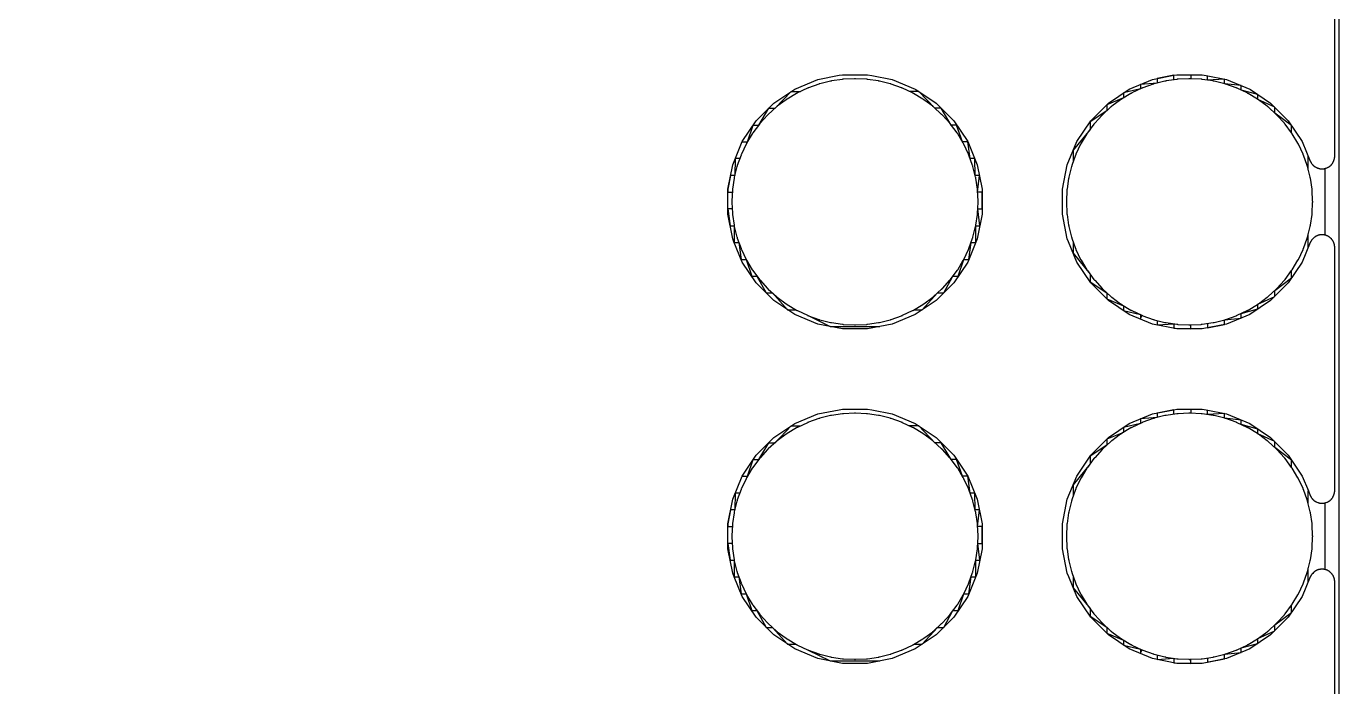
# Model space of a CAD drawing. Header units: metres. Extents: x 141.4 to 191.4, y -114.8 to -61.9.
# Drawn here: x 181.4 to 191.36, y -88.27 to -83.25 of the extents above; entities that cross this region are included whole.
import ezdxf

# ---------------------------------------------------------------- set-up
doc = ezdxf.new("R2010")
doc.units = ezdxf.units.M

msp = doc.modelspace()

# ---------------------------------------------------------------- linework, layer by layer
for points in [[(141.409, -61.907), (191.3649, -61.907), (191.3649, -114.8098)], [(191.3345, -89.3156), (191.3345, -87.4684), (191.3345, -87.4664), (191.3344, -87.4643), (191.3343, -87.4622), (191.3341, -87.4601), (191.3339, -87.458), (191.3336, -87.456), (191.3332, -87.4539), (191.3329, -87.4519), (191.332, -87.4475), (191.3316, -87.4454), (191.3311, -87.4434), (191.3305, -87.4414), (191.33, -87.4394), (191.3293, -87.4374), (191.3287, -87.4354), (191.3279, -87.4335), (191.3272, -87.4315), (191.3263, -87.4296), (191.3255, -87.4277), (191.3246, -87.4258), (191.3236, -87.424), (191.3226, -87.4221), (191.3215, -87.4203), (191.3204, -87.4186), (191.3193, -87.4168), (191.3181, -87.4151), (191.3169, -87.4134), (191.3156, -87.4117), (191.3143, -87.4101), (191.313, -87.4085), (191.3116, -87.407), (191.3102, -87.4054), (191.3087, -87.4039), (191.3025, -87.3977), (191.301, -87.3963), (191.2995, -87.3948), (191.2979, -87.3935), (191.2963, -87.3921), (191.2947, -87.3908), (191.293, -87.3895), (191.2913, -87.3883), (191.2896, -87.3871), (191.2879, -87.386), (191.2861, -87.3849), (191.2843, -87.3839), (191.2825, -87.3829), (191.2806, -87.3819), (191.2787, -87.381), (191.2768, -87.3801), (191.2749, -87.3793), (191.273, -87.3785), (191.271, -87.3778), (191.2691, -87.3771), (191.2671, -87.3765), (191.2651, -87.3759), (191.2631, -87.3754), (191.261, -87.3749), (191.259, -87.3744), (191.2569, -87.3741), (191.2549, -87.3737), (191.2528, -87.3735), (191.2507, -87.3732), (191.2487, -87.373), (191.2466, -87.3729), (191.2445, -87.3728), (191.2424, -87.3728), (191.2336, -87.3728), (191.2315, -87.3728), (191.2294, -87.3729), (191.2273, -87.373), (191.2253, -87.3732), (191.2232, -87.3735), (191.2211, -87.3737), (191.2191, -87.3741), (191.217, -87.3744), (191.215, -87.3749), (191.2129, -87.3754), (191.2109, -87.3759), (191.2089, -87.3765), (191.2069, -87.3771), (191.205, -87.3778), (191.203, -87.3785), (191.2011, -87.3793), (191.1992, -87.3801), (191.1973, -87.381), (191.1954, -87.3819), (191.1935, -87.3829), (191.1917, -87.3839), (191.1899, -87.3849), (191.1881, -87.386), (191.1864, -87.3871), (191.1847, -87.3883), (191.183, -87.3895), (191.1813, -87.3908), (191.1797, -87.3921), (191.1781, -87.3934), (191.1765, -87.3948), (191.175, -87.3963), (191.1735, -87.3977), (191.1673, -87.4039), (191.1658, -87.4054), (191.1644, -87.407), (191.163, -87.4085), (191.1617, -87.4101), (191.1604, -87.4117), (191.1591, -87.4134), (191.1579, -87.4151), (191.1567, -87.4168), (191.1556, -87.4186), (191.1545, -87.4203), (191.1534, -87.4221), (191.1524, -87.424), (191.1515, -87.4258), (191.1505, -87.4277), (191.1497, -87.4296), (191.1488, -87.4315), (191.0876, -87.5793), (190.982, -87.7375), (190.8475, -87.872), (190.6893, -87.9776), (190.5136, -88.0504), (190.3271, -88.0875), (190.1369, -88.0875), (189.9504, -88.0504), (189.7747, -87.9776), (189.6165, -87.872), (189.482, -87.7375), (189.3764, -87.5793), (189.3152, -87.4315), (189.3036, -87.4036), (189.2665, -87.2171), (189.2665, -87.0269), (189.3036, -86.8404), (189.3764, -86.6647), (189.482, -86.5065), (189.6165, -86.372), (189.7747, -86.2664), (189.9504, -86.1936), (190.1116, -86.1615), (190.1369, -86.1565), (190.3271, -86.1565), (190.359, -86.1629), (190.5136, -86.1936), (190.6893, -86.2664), (190.8475, -86.372), (190.982, -86.5065), (191.0876, -86.6647), (191.1344, -86.7776), (191.1488, -86.8125), (191.1497, -86.8144), (191.1505, -86.8163), (191.1515, -86.8182), (191.1524, -86.82), (191.1534, -86.8219), (191.1545, -86.8237), (191.1556, -86.8254), (191.1567, -86.8272), (191.1592, -86.8309), (191.1604, -86.8326), (191.1616, -86.8343), (191.1629, -86.836), (191.1642, -86.8376), (191.1655, -86.8392), (191.1669, -86.8408), (191.1683, -86.8423), (191.1698, -86.8438), (191.1713, -86.8453), (191.1728, -86.8467), (191.1743, -86.8481), (191.1759, -86.8494), (191.1776, -86.8507), (191.1792, -86.852), (191.1809, -86.8532), (191.1826, -86.8544), (191.1844, -86.8555), (191.1862, -86.8566), (191.188, -86.8576), (191.1898, -86.8587), (191.1917, -86.8596), (191.1935, -86.8605), (191.1954, -86.8614), (191.1973, -86.8622), (191.2055, -86.8656), (191.2074, -86.8664), (191.2094, -86.8671), (191.2113, -86.8678), (191.2133, -86.8684), (191.2153, -86.869), (191.2173, -86.8695), (191.2194, -86.87), (191.2214, -86.8704), (191.2235, -86.8708), (191.2255, -86.8711), (191.2276, -86.8714), (191.2297, -86.8716), (191.2317, -86.8718), (191.2338, -86.872), (191.2359, -86.872), (191.238, -86.8721), (191.2401, -86.872), (191.2422, -86.872), (191.2443, -86.8718), (191.2463, -86.8716), (191.2484, -86.8714), (191.2505, -86.8711), (191.2525, -86.8708), (191.2546, -86.8704), (191.2566, -86.87), (191.2587, -86.8695), (191.2607, -86.869), (191.2627, -86.8684), (191.2647, -86.8678), (191.2666, -86.8671), (191.2686, -86.8664), (191.2705, -86.8656), (191.2787, -86.8622), (191.2806, -86.8614), (191.2825, -86.8605), (191.2843, -86.8596), (191.2862, -86.8587), (191.288, -86.8576), (191.2898, -86.8566), (191.2916, -86.8555), (191.2934, -86.8544), (191.2951, -86.8532), (191.2968, -86.852), (191.2984, -86.8507), (191.3001, -86.8494), (191.3017, -86.8481), (191.3032, -86.8467), (191.3047, -86.8453), (191.3062, -86.8438), (191.3077, -86.8423), (191.3091, -86.8408), (191.3105, -86.8392), (191.3118, -86.8376), (191.3131, -86.836), (191.3144, -86.8343), (191.3156, -86.8326), (191.3168, -86.8309), (191.3179, -86.8292), (191.319, -86.8274), (191.3201, -86.8256), (191.3211, -86.8238), (191.3221, -86.8219), (191.323, -86.82), (191.3238, -86.8181), (191.3247, -86.8162), (191.328, -86.8081), (191.3288, -86.8061), (191.3295, -86.8042), (191.3302, -86.8022), (191.3308, -86.8002), (191.3314, -86.7982), (191.332, -86.7962), (191.3324, -86.7942), (191.3329, -86.7921), (191.3332, -86.7901), (191.3336, -86.788), (191.3339, -86.786), (191.3341, -86.7839), (191.3343, -86.7818), (191.3344, -86.7797), (191.3345, -86.7776), (191.3345, -86.7756), (191.3345, -84.9284), (191.3345, -84.9264), (191.3344, -84.9243), (191.3343, -84.9222), (191.3341, -84.9201), (191.3339, -84.918), (191.3336, -84.916), (191.3332, -84.9139), (191.3329, -84.9119), (191.332, -84.9075), (191.3316, -84.9054), (191.3311, -84.9034), (191.3305, -84.9014), (191.33, -84.8994), (191.3293, -84.8974), (191.3287, -84.8954), (191.3279, -84.8935), (191.3272, -84.8915), (191.3263, -84.8896), (191.3255, -84.8877), (191.3246, -84.8858), (191.3236, -84.884), (191.3226, -84.8821), (191.3215, -84.8803), (191.3204, -84.8786), (191.3193, -84.8768), (191.3181, -84.8751), (191.3169, -84.8734), (191.3156, -84.8717), (191.3143, -84.8701), (191.313, -84.8685), (191.3116, -84.867), (191.3102, -84.8654), (191.3087, -84.8639), (191.3025, -84.8577), (191.301, -84.8563), (191.2995, -84.8548), (191.2979, -84.8535), (191.2963, -84.8521), (191.2947, -84.8508), (191.293, -84.8495), (191.2913, -84.8483), (191.2896, -84.8471), (191.2879, -84.846), (191.2861, -84.8449), (191.2843, -84.8439), (191.2825, -84.8429), (191.2806, -84.8419), (191.2787, -84.841), (191.2768, -84.8401), (191.2749, -84.8393), (191.273, -84.8385), (191.271, -84.8378), (191.2691, -84.8371), (191.2671, -84.8365), (191.2651, -84.8359), (191.2631, -84.8354), (191.261, -84.8349), (191.259, -84.8344), (191.2569, -84.8341), (191.2549, -84.8337), (191.2528, -84.8335), (191.2507, -84.8332), (191.2487, -84.833), (191.2466, -84.8329), (191.2445, -84.8328), (191.2424, -84.8328), (191.2336, -84.8328), (191.2315, -84.8328), (191.2294, -84.8329), (191.2273, -84.833), (191.2253, -84.8332), (191.2232, -84.8335), (191.2211, -84.8337), (191.2191, -84.8341), (191.217, -84.8344), (191.215, -84.8349), (191.2129, -84.8354), (191.2109, -84.8359), (191.2089, -84.8365), (191.2069, -84.8371), (191.205, -84.8378), (191.203, -84.8385), (191.2011, -84.8393), (191.1992, -84.8401), (191.1973, -84.841), (191.1954, -84.8419), (191.1935, -84.8429), (191.1917, -84.8439), (191.1899, -84.8449), (191.1881, -84.846), (191.1864, -84.8471), (191.1847, -84.8483), (191.183, -84.8495), (191.1813, -84.8508), (191.1797, -84.8521), (191.1781, -84.8534), (191.1765, -84.8548), (191.175, -84.8563), (191.1735, -84.8577), (191.1673, -84.8639), (191.1658, -84.8654), (191.1644, -84.867), (191.163, -84.8685), (191.1617, -84.8701), (191.1604, -84.8717), (191.1591, -84.8734), (191.1579, -84.8751), (191.1567, -84.8768), (191.1556, -84.8786), (191.1545, -84.8803), (191.1534, -84.8821), (191.1524, -84.884), (191.1515, -84.8858), (191.1505, -84.8877), (191.1497, -84.8896), (191.1488, -84.8915), (191.0876, -85.0393), (190.982, -85.1975), (190.8475, -85.332), (190.6893, -85.4376), (190.5136, -85.5104), (190.3271, -85.5475), (190.1369, -85.5475), (189.9504, -85.5104), (189.7747, -85.4376), (189.6165, -85.332), (189.482, -85.1975), (189.3764, -85.0393), (189.3126, -84.8853), (189.3036, -84.8636), (189.2665, -84.6771), (189.2665, -84.4869), (189.3036, -84.3004), (189.3764, -84.1247), (189.482, -83.9665), (189.6165, -83.832), (189.7747, -83.7264), (189.9504, -83.6536), (190.1116, -83.6215), (190.1369, -83.6165), (190.3271, -83.6165), (190.359, -83.6229), (190.5136, -83.6536), (190.6893, -83.7264), (190.6952, -83.7303), (190.8475, -83.832), (190.982, -83.9665), (191.0876, -84.1247), (191.1207, -84.2044), (191.1488, -84.2725), (191.1497, -84.2744), (191.1505, -84.2763), (191.1515, -84.2782), (191.1524, -84.28), (191.1534, -84.2819), (191.1545, -84.2837), (191.1556, -84.2854), (191.1567, -84.2872), (191.1592, -84.2909), (191.1604, -84.2926), (191.1616, -84.2943), (191.1629, -84.296), (191.1642, -84.2976), (191.1655, -84.2992), (191.1669, -84.3008), (191.1683, -84.3023), (191.1698, -84.3038), (191.1713, -84.3053), (191.1728, -84.3067), (191.1743, -84.3081), (191.1759, -84.3094), (191.1776, -84.3107), (191.1792, -84.312), (191.1809, -84.3132), (191.1826, -84.3144), (191.1844, -84.3155), (191.1862, -84.3166), (191.188, -84.3176), (191.1898, -84.3187), (191.1917, -84.3196), (191.1935, -84.3205), (191.1954, -84.3214), (191.1973, -84.3222), (191.2055, -84.3256), (191.2074, -84.3264), (191.2094, -84.3271), (191.2113, -84.3278), (191.2133, -84.3284), (191.2153, -84.329), (191.2173, -84.3295), (191.2194, -84.33), (191.2214, -84.3304), (191.2235, -84.3308), (191.2255, -84.3311), (191.2276, -84.3314), (191.2297, -84.3316), (191.2317, -84.3318), (191.2338, -84.332), (191.2359, -84.332), (191.238, -84.3321), (191.2401, -84.332), (191.2422, -84.332), (191.2443, -84.3318), (191.2463, -84.3316), (191.2484, -84.3314), (191.2505, -84.3311), (191.2525, -84.3308), (191.2546, -84.3304), (191.2566, -84.33), (191.2587, -84.3295), (191.2607, -84.329), (191.2627, -84.3284), (191.2647, -84.3278), (191.2666, -84.3271), (191.2686, -84.3264), (191.2705, -84.3256), (191.2787, -84.3222), (191.2806, -84.3214), (191.2825, -84.3205), (191.2843, -84.3196), (191.2862, -84.3187), (191.288, -84.3176), (191.2898, -84.3166), (191.2916, -84.3155), (191.2934, -84.3144), (191.2951, -84.3132), (191.2968, -84.312), (191.2984, -84.3107), (191.3001, -84.3094), (191.3017, -84.3081), (191.3032, -84.3067), (191.3047, -84.3053), (191.3062, -84.3038), (191.3077, -84.3023), (191.3091, -84.3008), (191.3105, -84.2992), (191.3118, -84.2976), (191.3131, -84.296), (191.3144, -84.2943), (191.3156, -84.2926), (191.3168, -84.2909), (191.3179, -84.2892), (191.319, -84.2874), (191.3201, -84.2856), (191.3211, -84.2838), (191.3221, -84.2819), (191.323, -84.28), (191.3238, -84.2781), (191.3247, -84.2762), (191.328, -84.2681), (191.3288, -84.2661), (191.3295, -84.2642), (191.3302, -84.2622), (191.3308, -84.2602), (191.3314, -84.2582), (191.332, -84.2562), (191.3324, -84.2542), (191.3329, -84.2521), (191.3332, -84.2501), (191.3336, -84.248), (191.3339, -84.246), (191.3341, -84.2439), (191.3343, -84.2418), (191.3344, -84.2397), (191.3345, -84.2376), (191.3345, -84.2356), (191.3345, -82.3884)], [(186.8174, -84.254), (186.7828, -84.254), (186.7794, -84.3815), (186.7475, -84.3815), (186.7265, -84.4869), (186.7636, -84.3004), (186.8364, -84.1247), (186.942, -83.9665), (187.0765, -83.832), (187.2347, -83.7264), (187.4104, -83.6536), (187.5716, -83.6215), (187.5969, -83.6165), (187.7871, -83.6165), (187.819, -83.6229), (187.9736, -83.6536), (188.1493, -83.7264), (188.1552, -83.7303), (188.3075, -83.832), (188.442, -83.9665), (188.5476, -84.1247), (188.6204, -84.3004), (188.6575, -84.4869), (188.6575, -84.6771), (188.6204, -84.8636), (188.5476, -85.0393), (188.442, -85.1975), (188.3075, -85.332), (188.1493, -85.4376), (187.9736, -85.5104), (187.7871, -85.5475), (187.5969, -85.5475), (187.4104, -85.5104), (187.2347, -85.4376), (187.0765, -85.332), (186.942, -85.1975), (186.8364, -85.0393), (186.7726, -84.8853), (186.7636, -84.8636), (186.7265, -84.6771), (186.7265, -84.4869), (186.7265, -84.509), (186.7605, -84.509)], [(187.3304, -85.4441), (187.3323, -85.445), (187.3342, -85.4458), (187.3361, -85.4466), (187.3381, -85.4473), (187.4166, -85.4754), (187.4186, -85.4761), (187.4206, -85.4767), (187.4226, -85.4773), (187.4246, -85.4779), (187.5055, -85.4981), (187.5075, -85.4986), (187.5096, -85.499), (187.5116, -85.4994), (187.5137, -85.4997), (187.5962, -85.512), (187.5983, -85.5123), (187.6004, -85.5125), (187.6024, -85.5127), (187.6045, -85.5128), (187.6878, -85.5169), (187.6899, -85.517), (187.692, -85.517), (187.6941, -85.517), (187.6962, -85.5169), (187.7795, -85.5128), (187.7816, -85.5127), (187.7836, -85.5125), (187.7857, -85.5123), (187.7878, -85.512), (187.8703, -85.4997), (187.8724, -85.4994), (187.8744, -85.499), (187.8765, -85.4986), (187.8785, -85.4981), (187.9594, -85.4779), (187.9614, -85.4773), (187.9634, -85.4767), (187.9654, -85.4761), (187.9674, -85.4754), (188.0459, -85.4473), (188.0479, -85.4466), (188.0498, -85.4458), (188.0517, -85.445), (188.0536, -85.4441), (188.129, -85.4085), (188.1309, -85.4076), (188.1328, -85.4066), (188.1346, -85.4056), (188.1364, -85.4045), (188.2079, -85.3617), (188.2097, -85.3606), (188.2115, -85.3594), (188.2132, -85.3582), (188.2149, -85.357), (188.2819, -85.3073), (188.2835, -85.3061), (188.2852, -85.3048), (188.2868, -85.3034), (188.2883, -85.302), (188.3501, -85.246), (188.3517, -85.2446), (188.3531, -85.2431), (188.3546, -85.2417), (188.356, -85.2401), (188.412, -85.1783), (188.4134, -85.1768), (188.4148, -85.1752), (188.4161, -85.1735), (188.4173, -85.1719), (188.467, -85.1049), (188.4682, -85.1032), (188.4694, -85.1015), (188.4706, -85.0997), (188.4717, -85.0979), (188.5145, -85.0264), (188.5156, -85.0246), (188.5166, -85.0228), (188.5176, -85.0209), (188.5185, -85.019), (188.5541, -84.9436), (188.555, -84.9417), (188.5558, -84.9398), (188.5566, -84.9379), (188.5573, -84.9359), (188.5854, -84.8574), (188.5861, -84.8554), (188.5867, -84.8534), (188.5873, -84.8514), (188.5879, -84.8494), (188.6081, -84.7685), (188.6086, -84.7665), (188.609, -84.7644), (188.6094, -84.7624), (188.6097, -84.7603), (188.622, -84.6778), (188.6223, -84.6757), (188.6225, -84.6736), (188.6227, -84.6716), (188.6228, -84.6695), (188.6269, -84.5862), (188.627, -84.5841), (188.627, -84.582), (188.627, -84.5799), (188.6269, -84.5778), (188.6228, -84.4945), (188.6227, -84.4924), (188.6225, -84.4904), (188.6223, -84.4883), (188.622, -84.4862), (188.6097, -84.4037), (188.6094, -84.4016), (188.609, -84.3996), (188.6086, -84.3975), (188.6081, -84.3955), (188.5879, -84.3146), (188.5873, -84.3126), (188.5867, -84.3106), (188.5861, -84.3086), (188.5854, -84.3066), (188.5573, -84.2281), (188.5566, -84.2261), (188.5558, -84.2242), (188.555, -84.2223), (188.5541, -84.2204), (188.5185, -84.145), (188.5176, -84.1431), (188.5166, -84.1412), (188.5156, -84.1394), (188.5145, -84.1376), (188.4717, -84.0661), (188.4706, -84.0643), (188.4694, -84.0625), (188.4682, -84.0608), (188.467, -84.0591), (188.4173, -83.9921), (188.4161, -83.9905), (188.4148, -83.9888), (188.4134, -83.9872), (188.412, -83.9857), (188.356, -83.9239), (188.3546, -83.9223), (188.3531, -83.9209), (188.3517, -83.9194), (188.3501, -83.918), (188.2883, -83.862), (188.2868, -83.8606), (188.2852, -83.8592), (188.2835, -83.8579), (188.2819, -83.8567), (188.2149, -83.807), (188.2132, -83.8058), (188.2115, -83.8046), (188.2097, -83.8034), (188.2079, -83.8023), (188.1364, -83.7595), (188.1346, -83.7584), (188.1328, -83.7574), (188.1309, -83.7564), (188.129, -83.7555), (188.0536, -83.7199), (188.0517, -83.719), (188.0498, -83.7182), (188.0479, -83.7174), (188.0459, -83.7167), (187.9674, -83.6886), (187.9654, -83.6879), (187.9634, -83.6873), (187.9614, -83.6867), (187.9594, -83.6861), (187.8785, -83.6659), (187.8765, -83.6654), (187.8744, -83.665), (187.8724, -83.6646), (187.8703, -83.6643), (187.7878, -83.652), (187.7857, -83.6517), (187.7836, -83.6515), (187.7816, -83.6513), (187.7795, -83.6512), (187.6962, -83.6471), (187.6941, -83.647), (187.692, -83.647), (187.6899, -83.647), (187.6878, -83.6471), (187.6045, -83.6512), (187.6024, -83.6513), (187.6004, -83.6515), (187.5983, -83.6517), (187.5962, -83.652), (187.5137, -83.6643), (187.5116, -83.6646), (187.5096, -83.665), (187.5075, -83.6654), (187.5055, -83.6659), (187.4246, -83.6861), (187.4226, -83.6867), (187.4206, -83.6873), (187.4186, -83.6879), (187.4166, -83.6886), (187.3381, -83.7167), (187.3361, -83.7174), (187.3342, -83.7182), (187.3323, -83.719), (187.3304, -83.7199), (187.255, -83.7555), (187.2531, -83.7564), (187.2512, -83.7574), (187.2494, -83.7584), (187.2476, -83.7595), (187.1761, -83.8023), (187.1743, -83.8034), (187.1725, -83.8046), (187.1708, -83.8058), (187.1691, -83.807), (187.1021, -83.8567), (187.1005, -83.8579), (187.0988, -83.8592), (187.0972, -83.8606), (187.0957, -83.862), (187.0339, -83.918), (187.0323, -83.9194), (187.0309, -83.9209), (187.0294, -83.9223), (187.028, -83.9239), (186.972, -83.9857), (186.9706, -83.9872), (186.9692, -83.9888), (186.9679, -83.9905), (186.9667, -83.9921), (186.917, -84.0591), (186.9158, -84.0608), (186.9146, -84.0625), (186.9134, -84.0643), (186.9123, -84.0661), (186.8695, -84.1376), (186.8684, -84.1394), (186.8674, -84.1412), (186.8664, -84.1431), (186.8655, -84.145), (186.8299, -84.2204), (186.829, -84.2223), (186.8282, -84.2242), (186.8274, -84.2261), (186.8267, -84.2281), (186.7986, -84.3066), (186.7979, -84.3086), (186.7973, -84.3106), (186.7967, -84.3126), (186.7961, -84.3146), (186.7759, -84.3955), (186.7754, -84.3975), (186.775, -84.3996), (186.7746, -84.4016), (186.7743, -84.4037), (186.762, -84.4862), (186.7617, -84.4883), (186.7615, -84.4904), (186.7613, -84.4924), (186.7612, -84.4945), (186.7571, -84.5778), (186.757, -84.5799), (186.757, -84.582), (186.757, -84.5841), (186.7571, -84.5862), (186.7612, -84.6695), (186.7613, -84.6716), (186.7615, -84.6736), (186.7617, -84.6757), (186.762, -84.6778), (186.7743, -84.7603), (186.7746, -84.7624), (186.775, -84.7644), (186.7754, -84.7665), (186.7759, -84.7685), (186.7961, -84.8494), (186.7967, -84.8514), (186.7973, -84.8534), (186.7979, -84.8554), (186.7986, -84.8574), (186.8267, -84.9359), (186.8274, -84.9379), (186.8282, -84.9398), (186.829, -84.9417), (186.8299, -84.9436), (186.8655, -85.019), (186.8664, -85.0209), (186.8674, -85.0228), (186.8684, -85.0246), (186.8695, -85.0264), (186.9123, -85.0979), (186.9134, -85.0997), (186.9146, -85.1015), (186.9158, -85.1032), (186.917, -85.1049), (186.9667, -85.1719), (186.9679, -85.1735), (186.9692, -85.1752), (186.9706, -85.1768), (186.972, -85.1783), (187.028, -85.2401), (187.0294, -85.2417), (187.0309, -85.2431), (187.0323, -85.2446), (187.0339, -85.246), (187.0957, -85.302), (187.0972, -85.3034), (187.0988, -85.3048), (187.1005, -85.3061), (187.1021, -85.3073), (187.1691, -85.357), (187.1708, -85.3582), (187.1725, -85.3594), (187.1743, -85.3606), (187.1761, -85.3617), (187.2476, -85.4045), (187.2494, -85.4056), (187.2512, -85.4066), (187.2531, -85.4076), (187.255, -85.4085), (187.3304, -85.4441), (187.5039, -85.529), (187.8801, -85.529)], [(189.349, -84.8867), (189.349, -84.9733), (189.4765, -85.1313), (189.4765, -85.1892), (189.604, -85.2734), (189.604, -85.3195), (189.7315, -85.3709), (189.7315, -85.4088), (189.859, -85.4388), (189.859, -85.4726), (189.8704, -85.4441), (189.8723, -85.445), (189.8742, -85.4458), (189.8761, -85.4466), (189.8781, -85.4473), (189.9566, -85.4754), (189.9586, -85.4761), (189.9606, -85.4767), (189.9626, -85.4773), (189.9646, -85.4779), (190.0455, -85.4981), (190.0475, -85.4986), (190.0496, -85.499), (190.0516, -85.4994), (190.0537, -85.4997), (190.1362, -85.512), (190.1383, -85.5123), (190.1404, -85.5125), (190.1424, -85.5127), (190.1445, -85.5128), (190.2278, -85.5169), (190.2299, -85.517), (190.232, -85.517), (190.2341, -85.517), (190.2362, -85.5169), (190.3195, -85.5128), (190.3216, -85.5127), (190.3236, -85.5125), (190.3257, -85.5123), (190.3278, -85.512), (190.4103, -85.4997), (190.4124, -85.4994), (190.4144, -85.499), (190.4165, -85.4986), (190.4185, -85.4981), (190.4994, -85.4779), (190.5014, -85.4773), (190.5034, -85.4767), (190.5054, -85.4761), (190.5074, -85.4754), (190.5859, -85.4473), (190.5879, -85.4466), (190.5898, -85.4458), (190.5917, -85.445), (190.5936, -85.4441), (190.669, -85.4085), (190.6709, -85.4076), (190.6728, -85.4066), (190.6746, -85.4056), (190.6764, -85.4045), (190.7479, -85.3617), (190.7497, -85.3606), (190.7515, -85.3594), (190.7532, -85.3582), (190.7549, -85.357), (190.8219, -85.3073), (190.8235, -85.3061), (190.8252, -85.3048), (190.8268, -85.3034), (190.8283, -85.302), (190.8901, -85.246), (190.8917, -85.2446), (190.8931, -85.2431), (190.8946, -85.2417), (190.896, -85.2401), (190.952, -85.1783), (190.9534, -85.1768), (190.9548, -85.1752), (190.9561, -85.1735), (190.9573, -85.1719), (191.007, -85.1049), (191.0082, -85.1032), (191.0094, -85.1015), (191.0106, -85.0997), (191.0117, -85.0979), (191.0545, -85.0264), (191.0556, -85.0246), (191.0566, -85.0228), (191.0576, -85.0209), (191.0585, -85.019), (191.0941, -84.9436), (191.095, -84.9417), (191.0958, -84.9398), (191.0966, -84.9379), (191.0973, -84.9359), (191.1254, -84.8574), (191.1261, -84.8554), (191.1267, -84.8534), (191.1273, -84.8514), (191.1279, -84.8494), (191.1481, -84.7685), (191.1486, -84.7665), (191.149, -84.7644), (191.1494, -84.7624), (191.1497, -84.7603), (191.162, -84.6778), (191.1623, -84.6757), (191.1625, -84.6736), (191.1627, -84.6716), (191.1628, -84.6695), (191.1669, -84.5862), (191.167, -84.5841), (191.167, -84.582), (191.167, -84.5799), (191.1669, -84.5778), (191.1628, -84.4945), (191.1627, -84.4924), (191.1625, -84.4904), (191.1623, -84.4883), (191.162, -84.4862), (191.1497, -84.4037), (191.1494, -84.4016), (191.149, -84.3996), (191.1486, -84.3975), (191.1481, -84.3955), (191.1279, -84.3146), (191.1273, -84.3126), (191.1267, -84.3106), (191.1261, -84.3086), (191.1254, -84.3066), (191.0973, -84.2281), (191.0966, -84.2261), (191.0958, -84.2242), (191.095, -84.2223), (191.0941, -84.2204), (191.0585, -84.145), (191.0576, -84.1431), (191.0566, -84.1412), (191.0556, -84.1394), (191.0545, -84.1376), (191.0117, -84.0661), (191.0106, -84.0643), (191.0094, -84.0625), (191.0082, -84.0608), (191.007, -84.0591), (190.9573, -83.9921), (190.9561, -83.9905), (190.9548, -83.9888), (190.9534, -83.9872), (190.952, -83.9857), (190.896, -83.9239), (190.8946, -83.9223), (190.8931, -83.9209), (190.8917, -83.9194), (190.8901, -83.918), (190.8283, -83.862), (190.8268, -83.8606), (190.8252, -83.8592), (190.8235, -83.8579), (190.8219, -83.8567), (190.7549, -83.807), (190.7532, -83.8058), (190.7515, -83.8046), (190.7497, -83.8034), (190.7479, -83.8023), (190.6764, -83.7595), (190.6746, -83.7584), (190.6728, -83.7574), (190.6709, -83.7564), (190.669, -83.7555), (190.5936, -83.7199), (190.5917, -83.719), (190.5898, -83.7182), (190.5879, -83.7174), (190.5859, -83.7167), (190.5074, -83.6886), (190.5054, -83.6879), (190.5034, -83.6873), (190.5014, -83.6867), (190.4994, -83.6861), (190.4185, -83.6659), (190.4165, -83.6654), (190.4144, -83.665), (190.4124, -83.6646), (190.4103, -83.6643), (190.3278, -83.652), (190.3257, -83.6517), (190.3236, -83.6515), (190.3216, -83.6513), (190.3195, -83.6512), (190.2362, -83.6471), (190.2341, -83.647), (190.232, -83.647), (190.2299, -83.647), (190.2278, -83.6471), (190.1445, -83.6512), (190.1424, -83.6513), (190.1404, -83.6515), (190.1383, -83.6517), (190.1362, -83.652), (190.0537, -83.6643), (190.0516, -83.6646), (190.0496, -83.665), (190.0475, -83.6654), (190.0455, -83.6659), (189.9646, -83.6861), (189.9626, -83.6867), (189.9606, -83.6873), (189.9586, -83.6879), (189.9566, -83.6886), (189.8781, -83.7167), (189.8761, -83.7174), (189.8742, -83.7182), (189.8723, -83.719), (189.8704, -83.7199), (189.795, -83.7555), (189.7931, -83.7564), (189.7912, -83.7574), (189.7894, -83.7584), (189.7876, -83.7595), (189.7161, -83.8023), (189.7143, -83.8034), (189.7125, -83.8046), (189.7108, -83.8058), (189.7091, -83.807), (189.6421, -83.8567), (189.6405, -83.8579), (189.6388, -83.8592), (189.6372, -83.8606), (189.6357, -83.862), (189.5739, -83.918), (189.5723, -83.9194), (189.5709, -83.9209), (189.5694, -83.9223), (189.568, -83.9239), (189.512, -83.9857), (189.5106, -83.9872), (189.5092, -83.9888), (189.5079, -83.9905), (189.5067, -83.9921), (189.457, -84.0591), (189.4558, -84.0608), (189.4546, -84.0625), (189.4534, -84.0643), (189.4523, -84.0661), (189.4095, -84.1376), (189.4084, -84.1394), (189.4074, -84.1412), (189.4064, -84.1431), (189.4055, -84.145), (189.3699, -84.2204), (189.369, -84.2223), (189.3682, -84.2242), (189.3674, -84.2261), (189.3667, -84.2281), (189.3386, -84.3066), (189.3379, -84.3086), (189.3373, -84.3106), (189.3367, -84.3126), (189.3361, -84.3146), (189.3159, -84.3955), (189.3154, -84.3975), (189.315, -84.3996), (189.3146, -84.4016), (189.3143, -84.4037), (189.302, -84.4862), (189.3017, -84.4883), (189.3015, -84.4904), (189.3013, -84.4924), (189.3012, -84.4945), (189.2971, -84.5778), (189.297, -84.5799), (189.297, -84.582), (189.297, -84.5841), (189.2971, -84.5862), (189.3012, -84.6695), (189.3013, -84.6716), (189.3015, -84.6736), (189.3017, -84.6757), (189.302, -84.6778), (189.3143, -84.7603), (189.3146, -84.7624), (189.315, -84.7644), (189.3154, -84.7665), (189.3159, -84.7685), (189.3361, -84.8494), (189.3367, -84.8514), (189.3373, -84.8534), (189.3379, -84.8554), (189.3386, -84.8574), (189.3667, -84.9359), (189.3674, -84.9379), (189.3682, -84.9398), (189.369, -84.9417), (189.3699, -84.9436), (189.4055, -85.019), (189.4064, -85.0209), (189.4074, -85.0228), (189.4084, -85.0246), (189.4095, -85.0264), (189.4523, -85.0979), (189.4534, -85.0997), (189.4546, -85.1015), (189.4558, -85.1032), (189.457, -85.1049), (189.5067, -85.1719), (189.5079, -85.1735), (189.5092, -85.1752), (189.5106, -85.1768), (189.512, -85.1783), (189.568, -85.2401), (189.5694, -85.2417), (189.5709, -85.2431), (189.5723, -85.2446), (189.5739, -85.246), (189.6357, -85.302), (189.6372, -85.3034), (189.6388, -85.3048), (189.6405, -85.3061), (189.6421, -85.3073), (189.7091, -85.357), (189.7108, -85.3582), (189.7125, -85.3594), (189.7143, -85.3606), (189.7161, -85.3617), (189.7876, -85.4045), (189.7894, -85.4056), (189.7912, -85.4066), (189.7931, -85.4076), (189.795, -85.4085), (189.8704, -85.4441)], [(190.114, -83.6553), (190.114, -83.621), (189.9865, -83.6464), (189.9865, -83.6807), (189.859, -83.6914), (189.859, -83.7252), (189.7315, -83.7552), (189.7315, -83.7931), (189.604, -83.8445), (189.604, -83.8906), (189.4765, -83.9748), (189.4765, -84.0327), (189.349, -84.1907), (189.349, -84.2773)], [(190.2415, -83.6165), (190.2415, -83.6474)], [(191.0065, -84.0585), (191.0065, -84.0033), (190.879, -83.9079), (190.879, -83.8636), (190.7515, -83.8046), (190.7515, -83.768), (190.624, -83.7343), (190.624, -83.6993), (190.4965, -83.6854), (190.4965, -83.6502), (190.369, -83.6581), (190.369, -83.6248)], [(186.8356, -84.1265), (186.8761, -84.1265), (186.9203, -83.999), (186.9616, -83.999), (187.0371, -83.8715), (187.0852, -83.8715), (187.2083, -83.744), (187.2793, -83.744)], [(188.1415, -85.4015), (188.2034, -85.4015), (188.3193, -85.274), (188.3654, -85.274), (188.4361, -85.1465), (188.476, -85.1465), (188.5185, -85.019), (188.556, -85.019), (188.5732, -84.8915), (188.6089, -84.8915), (188.6091, -84.764), (188.6402, -84.764), (188.6244, -84.6365), (188.6575, -84.6365), (188.6575, -84.509), (188.6235, -84.509), (188.6365, -84.3815), (188.6046, -84.3815), (188.6012, -84.254), (188.5666, -84.254), (188.5484, -84.1265), (188.5079, -84.1265), (188.4636, -83.999), (188.4224, -83.999), (188.3469, -83.8715), (188.2988, -83.8715), (188.1757, -83.744), (188.1047, -83.744)], [(191.134, -84.3393), (191.134, -84.2368)], [(191.2615, -84.835), (191.2615, -84.3287)], [(186.7596, -84.6365), (186.7265, -84.6365), (186.7438, -84.764), (186.7749, -84.764), (186.7751, -84.8915), (186.8108, -84.8915), (186.828, -85.019), (186.8655, -85.019), (186.908, -85.1465), (186.9479, -85.1465), (187.0186, -85.274), (187.0647, -85.274), (187.1806, -85.4015), (187.2425, -85.4015)], [(191.134, -84.9272), (191.134, -84.8247)], [(190.369, -85.5059), (190.369, -85.5392), (190.4965, -85.5138), (190.4965, -85.4786), (190.624, -85.4647), (190.624, -85.4297), (190.7515, -85.396), (190.7515, -85.3594), (190.879, -85.3004), (190.879, -85.2561), (191.0065, -85.1607), (191.0065, -85.1055)], [(189.9865, -85.4833), (189.9865, -85.5176), (190.114, -85.5087), (190.114, -85.543), (190.2415, -85.5475), (190.2415, -85.5166)], [(186.8174, -86.794), (186.7828, -86.794), (186.7794, -86.9215), (186.7475, -86.9215), (186.7265, -87.0269), (186.7636, -86.8404), (186.8364, -86.6647), (186.942, -86.5065), (187.0765, -86.372), (187.2347, -86.2664), (187.4104, -86.1936), (187.5716, -86.1615), (187.5969, -86.1565), (187.7871, -86.1565), (187.819, -86.1629), (187.9736, -86.1936), (188.1493, -86.2664), (188.3075, -86.372), (188.442, -86.5065), (188.5476, -86.6647), (188.6204, -86.8404), (188.6575, -87.0269), (188.6575, -87.2171), (188.6204, -87.4036), (188.5476, -87.5793), (188.442, -87.7375), (188.3075, -87.872), (188.1493, -87.9776), (187.9736, -88.0504), (187.7871, -88.0875), (187.5969, -88.0875), (187.4104, -88.0504), (187.2347, -87.9776), (187.0765, -87.872), (186.942, -87.7375), (186.8364, -87.5793), (186.7752, -87.4315), (186.7636, -87.4036), (186.7265, -87.2171), (186.7265, -87.0269), (186.7265, -87.049), (186.7605, -87.049)], [(187.3304, -87.9841), (187.3323, -87.985), (187.3342, -87.9858), (187.3361, -87.9866), (187.3381, -87.9873), (187.4166, -88.0154), (187.4186, -88.0161), (187.4206, -88.0167), (187.4226, -88.0173), (187.4246, -88.0179), (187.5055, -88.0381), (187.5075, -88.0386), (187.5096, -88.039), (187.5116, -88.0394), (187.5137, -88.0397), (187.5962, -88.052), (187.5983, -88.0523), (187.6004, -88.0525), (187.6024, -88.0527), (187.6045, -88.0528), (187.6878, -88.0569), (187.6899, -88.057), (187.692, -88.057), (187.6941, -88.057), (187.6962, -88.0569), (187.7795, -88.0528), (187.7816, -88.0527), (187.7836, -88.0525), (187.7857, -88.0523), (187.7878, -88.052), (187.8703, -88.0397), (187.8724, -88.0394), (187.8744, -88.039), (187.8765, -88.0386), (187.8785, -88.0381), (187.9594, -88.0179), (187.9614, -88.0173), (187.9634, -88.0167), (187.9654, -88.0161), (187.9674, -88.0154), (188.0459, -87.9873), (188.0479, -87.9866), (188.0498, -87.9858), (188.0517, -87.985), (188.0536, -87.9841), (188.129, -87.9485), (188.1309, -87.9476), (188.1328, -87.9466), (188.1346, -87.9456), (188.1364, -87.9445), (188.2079, -87.9017), (188.2097, -87.9006), (188.2115, -87.8994), (188.2132, -87.8982), (188.2149, -87.897), (188.2819, -87.8473), (188.2835, -87.8461), (188.2852, -87.8448), (188.2868, -87.8434), (188.2883, -87.842), (188.3501, -87.786), (188.3517, -87.7846), (188.3531, -87.7831), (188.3546, -87.7817), (188.356, -87.7801), (188.412, -87.7183), (188.4134, -87.7168), (188.4148, -87.7152), (188.4161, -87.7135), (188.4173, -87.7119), (188.467, -87.6449), (188.4682, -87.6432), (188.4694, -87.6415), (188.4706, -87.6397), (188.4717, -87.6379), (188.5145, -87.5664), (188.5156, -87.5646), (188.5166, -87.5628), (188.5176, -87.5609), (188.5185, -87.559), (188.5541, -87.4836), (188.555, -87.4817), (188.5558, -87.4798), (188.5566, -87.4779), (188.5573, -87.4759), (188.5854, -87.3974), (188.5861, -87.3954), (188.5867, -87.3934), (188.5873, -87.3914), (188.5879, -87.3894), (188.6081, -87.3085), (188.6086, -87.3065), (188.609, -87.3044), (188.6094, -87.3024), (188.6097, -87.3003), (188.622, -87.2178), (188.6223, -87.2157), (188.6225, -87.2136), (188.6227, -87.2116), (188.6228, -87.2095), (188.6269, -87.1262), (188.627, -87.1241), (188.627, -87.122), (188.627, -87.1199), (188.6269, -87.1178), (188.6228, -87.0345), (188.6227, -87.0324), (188.6225, -87.0304), (188.6223, -87.0283), (188.622, -87.0262), (188.6097, -86.9437), (188.6094, -86.9416), (188.609, -86.9396), (188.6086, -86.9375), (188.6081, -86.9355), (188.5879, -86.8546), (188.5873, -86.8526), (188.5867, -86.8506), (188.5861, -86.8486), (188.5854, -86.8466), (188.5573, -86.7681), (188.5566, -86.7661), (188.5558, -86.7642), (188.555, -86.7623), (188.5541, -86.7604), (188.5185, -86.685), (188.5176, -86.6831), (188.5166, -86.6812), (188.5156, -86.6794), (188.5145, -86.6776), (188.4717, -86.6061), (188.4706, -86.6043), (188.4694, -86.6025), (188.4682, -86.6008), (188.467, -86.5991), (188.4173, -86.5321), (188.4161, -86.5305), (188.4148, -86.5288), (188.4134, -86.5272), (188.412, -86.5257), (188.356, -86.4639), (188.3546, -86.4623), (188.3531, -86.4609), (188.3517, -86.4594), (188.3501, -86.458), (188.2883, -86.402), (188.2868, -86.4006), (188.2852, -86.3992), (188.2835, -86.3979), (188.2819, -86.3967), (188.2149, -86.347), (188.2132, -86.3458), (188.2115, -86.3446), (188.2097, -86.3434), (188.2079, -86.3423), (188.1364, -86.2995), (188.1346, -86.2984), (188.1328, -86.2974), (188.1309, -86.2964), (188.129, -86.2955), (188.0536, -86.2599), (188.0517, -86.259), (188.0498, -86.2582), (188.0479, -86.2574), (188.0459, -86.2567), (187.9674, -86.2286), (187.9654, -86.2279), (187.9634, -86.2273), (187.9614, -86.2267), (187.9594, -86.2261), (187.8785, -86.2059), (187.8765, -86.2054), (187.8744, -86.205), (187.8724, -86.2046), (187.8703, -86.2043), (187.7878, -86.192), (187.7857, -86.1917), (187.7836, -86.1915), (187.7816, -86.1913), (187.7795, -86.1912), (187.6962, -86.1871), (187.6941, -86.187), (187.692, -86.187), (187.6899, -86.187), (187.6878, -86.1871), (187.6045, -86.1912), (187.6024, -86.1913), (187.6004, -86.1915), (187.5983, -86.1917), (187.5962, -86.192), (187.5137, -86.2043), (187.5116, -86.2046), (187.5096, -86.205), (187.5075, -86.2054), (187.5055, -86.2059), (187.4246, -86.2261), (187.4226, -86.2267), (187.4206, -86.2273), (187.4186, -86.2279), (187.4166, -86.2286), (187.3381, -86.2567), (187.3361, -86.2574), (187.3342, -86.2582), (187.3323, -86.259), (187.3304, -86.2599), (187.255, -86.2955), (187.2531, -86.2964), (187.2512, -86.2974), (187.2494, -86.2984), (187.2476, -86.2995), (187.1761, -86.3423), (187.1743, -86.3434), (187.1725, -86.3446), (187.1708, -86.3458), (187.1691, -86.347), (187.1021, -86.3967), (187.1005, -86.3979), (187.0988, -86.3992), (187.0972, -86.4006), (187.0957, -86.402), (187.0339, -86.458), (187.0323, -86.4594), (187.0309, -86.4609), (187.0294, -86.4623), (187.028, -86.4639), (186.972, -86.5257), (186.9706, -86.5272), (186.9692, -86.5288), (186.9679, -86.5305), (186.9667, -86.5321), (186.917, -86.5991), (186.9158, -86.6008), (186.9146, -86.6025), (186.9134, -86.6043), (186.9123, -86.6061), (186.8695, -86.6776), (186.8684, -86.6794), (186.8674, -86.6812), (186.8664, -86.6831), (186.8655, -86.685), (186.8299, -86.7604), (186.829, -86.7623), (186.8282, -86.7642), (186.8274, -86.7661), (186.8267, -86.7681), (186.7986, -86.8466), (186.7979, -86.8486), (186.7973, -86.8506), (186.7967, -86.8526), (186.7961, -86.8546), (186.7759, -86.9355), (186.7754, -86.9375), (186.775, -86.9396), (186.7746, -86.9416), (186.7743, -86.9437), (186.762, -87.0262), (186.7617, -87.0283), (186.7615, -87.0304), (186.7613, -87.0324), (186.7612, -87.0345), (186.7571, -87.1178), (186.757, -87.1199), (186.757, -87.122), (186.757, -87.1241), (186.7571, -87.1262), (186.7612, -87.2095), (186.7613, -87.2116), (186.7615, -87.2136), (186.7617, -87.2157), (186.762, -87.2178), (186.7743, -87.3003), (186.7746, -87.3024), (186.775, -87.3044), (186.7754, -87.3065), (186.7759, -87.3085), (186.7961, -87.3894), (186.7967, -87.3914), (186.7973, -87.3934), (186.7979, -87.3954), (186.7986, -87.3974), (186.8267, -87.4759), (186.8274, -87.4779), (186.8282, -87.4798), (186.829, -87.4817), (186.8299, -87.4836), (186.8655, -87.559), (186.8664, -87.5609), (186.8674, -87.5628), (186.8684, -87.5646), (186.8695, -87.5664), (186.9123, -87.6379), (186.9134, -87.6397), (186.9146, -87.6415), (186.9158, -87.6432), (186.917, -87.6449), (186.9667, -87.7119), (186.9679, -87.7135), (186.9692, -87.7152), (186.9706, -87.7168), (186.972, -87.7183), (187.028, -87.7801), (187.0294, -87.7817), (187.0309, -87.7831), (187.0323, -87.7846), (187.0339, -87.786), (187.0957, -87.842), (187.0972, -87.8434), (187.0988, -87.8448), (187.1005, -87.8461), (187.1021, -87.8473), (187.1691, -87.897), (187.1708, -87.8982), (187.1725, -87.8994), (187.1743, -87.9006), (187.1761, -87.9017), (187.2476, -87.9445), (187.2494, -87.9456), (187.2512, -87.9466), (187.2531, -87.9476), (187.255, -87.9485), (187.3304, -87.9841), (187.5039, -88.069), (187.8801, -88.069)], [(189.349, -87.4267), (189.349, -87.5133), (189.4765, -87.6713), (189.4765, -87.7292), (189.604, -87.8134), (189.604, -87.8595), (189.7315, -87.9109), (189.7315, -87.9488), (189.859, -87.9788), (189.859, -88.0126), (189.8704, -87.9841), (189.8723, -87.985), (189.8742, -87.9858), (189.8761, -87.9866), (189.8781, -87.9873), (189.9566, -88.0154), (189.9586, -88.0161), (189.9606, -88.0167), (189.9626, -88.0173), (189.9646, -88.0179), (190.0455, -88.0381), (190.0475, -88.0386), (190.0496, -88.039), (190.0516, -88.0394), (190.0537, -88.0397), (190.1362, -88.052), (190.1383, -88.0523), (190.1404, -88.0525), (190.1424, -88.0527), (190.1445, -88.0528), (190.2278, -88.0569), (190.2299, -88.057), (190.232, -88.057), (190.2341, -88.057), (190.2362, -88.0569), (190.3195, -88.0528), (190.3216, -88.0527), (190.3236, -88.0525), (190.3257, -88.0523), (190.3278, -88.052), (190.4103, -88.0397), (190.4124, -88.0394), (190.4144, -88.039), (190.4165, -88.0386), (190.4185, -88.0381), (190.4994, -88.0179), (190.5014, -88.0173), (190.5034, -88.0167), (190.5054, -88.0161), (190.5074, -88.0154), (190.5859, -87.9873), (190.5879, -87.9866), (190.5898, -87.9858), (190.5917, -87.985), (190.5936, -87.9841), (190.669, -87.9485), (190.6709, -87.9476), (190.6728, -87.9466), (190.6746, -87.9456), (190.6764, -87.9445), (190.7479, -87.9017), (190.7497, -87.9006), (190.7515, -87.8994), (190.7532, -87.8982), (190.7549, -87.897), (190.8219, -87.8473), (190.8235, -87.8461), (190.8252, -87.8448), (190.8268, -87.8434), (190.8283, -87.842), (190.8901, -87.786), (190.8917, -87.7846), (190.8931, -87.7831), (190.8946, -87.7817), (190.896, -87.7801), (190.952, -87.7183), (190.9534, -87.7168), (190.9548, -87.7152), (190.9561, -87.7135), (190.9573, -87.7119), (191.007, -87.6449), (191.0082, -87.6432), (191.0094, -87.6415), (191.0106, -87.6397), (191.0117, -87.6379), (191.0545, -87.5664), (191.0556, -87.5646), (191.0566, -87.5628), (191.0576, -87.5609), (191.0585, -87.559), (191.0941, -87.4836), (191.095, -87.4817), (191.0958, -87.4798), (191.0966, -87.4779), (191.0973, -87.4759), (191.1254, -87.3974), (191.1261, -87.3954), (191.1267, -87.3934), (191.1273, -87.3914), (191.1279, -87.3894), (191.1481, -87.3085), (191.1486, -87.3065), (191.149, -87.3044), (191.1494, -87.3024), (191.1497, -87.3003), (191.162, -87.2178), (191.1623, -87.2157), (191.1625, -87.2136), (191.1627, -87.2116), (191.1628, -87.2095), (191.1669, -87.1262), (191.167, -87.1241), (191.167, -87.122), (191.167, -87.1199), (191.1669, -87.1178), (191.1628, -87.0345), (191.1627, -87.0324), (191.1625, -87.0304), (191.1623, -87.0283), (191.162, -87.0262), (191.1497, -86.9437), (191.1494, -86.9416), (191.149, -86.9396), (191.1486, -86.9375), (191.1481, -86.9355), (191.1279, -86.8546), (191.1273, -86.8526), (191.1267, -86.8506), (191.1261, -86.8486), (191.1254, -86.8466), (191.0973, -86.7681), (191.0966, -86.7661), (191.0958, -86.7642), (191.095, -86.7623), (191.0941, -86.7604), (191.0585, -86.685), (191.0576, -86.6831), (191.0566, -86.6812), (191.0556, -86.6794), (191.0545, -86.6776), (191.0117, -86.6061), (191.0106, -86.6043), (191.0094, -86.6025), (191.0082, -86.6008), (191.007, -86.5991), (190.9573, -86.5321), (190.9561, -86.5305), (190.9548, -86.5288), (190.9534, -86.5272), (190.952, -86.5257), (190.896, -86.4639), (190.8946, -86.4623), (190.8931, -86.4609), (190.8917, -86.4594), (190.8901, -86.458), (190.8283, -86.402), (190.8268, -86.4006), (190.8252, -86.3992), (190.8235, -86.3979), (190.8219, -86.3967), (190.7549, -86.347), (190.7532, -86.3458), (190.7515, -86.3446), (190.7497, -86.3434), (190.7479, -86.3423), (190.6764, -86.2995), (190.6746, -86.2984), (190.6728, -86.2974), (190.6709, -86.2964), (190.669, -86.2955), (190.5936, -86.2599), (190.5917, -86.259), (190.5898, -86.2582), (190.5879, -86.2574), (190.5859, -86.2567), (190.5074, -86.2286), (190.5054, -86.2279), (190.5034, -86.2273), (190.5014, -86.2267), (190.4994, -86.2261), (190.4185, -86.2059), (190.4165, -86.2054), (190.4144, -86.205), (190.4124, -86.2046), (190.4103, -86.2043), (190.3278, -86.192), (190.3257, -86.1917), (190.3236, -86.1915), (190.3216, -86.1913), (190.3195, -86.1912), (190.2362, -86.1871), (190.2341, -86.187), (190.232, -86.187), (190.2299, -86.187), (190.2278, -86.1871), (190.1445, -86.1912), (190.1424, -86.1913), (190.1404, -86.1915), (190.1383, -86.1917), (190.1362, -86.192), (190.0537, -86.2043), (190.0516, -86.2046), (190.0496, -86.205), (190.0475, -86.2054), (190.0455, -86.2059), (189.9646, -86.2261), (189.9626, -86.2267), (189.9606, -86.2273), (189.9586, -86.2279), (189.9566, -86.2286), (189.8781, -86.2567), (189.8761, -86.2574), (189.8742, -86.2582), (189.8723, -86.259), (189.8704, -86.2599), (189.795, -86.2955), (189.7931, -86.2964), (189.7912, -86.2974), (189.7894, -86.2984), (189.7876, -86.2995), (189.7161, -86.3423), (189.7143, -86.3434), (189.7125, -86.3446), (189.7108, -86.3458), (189.7091, -86.347), (189.6421, -86.3967), (189.6405, -86.3979), (189.6388, -86.3992), (189.6372, -86.4006), (189.6357, -86.402), (189.5739, -86.458), (189.5723, -86.4594), (189.5709, -86.4609), (189.5694, -86.4623), (189.568, -86.4639), (189.512, -86.5257), (189.5106, -86.5272), (189.5092, -86.5288), (189.5079, -86.5305), (189.5067, -86.5321), (189.457, -86.5991), (189.4558, -86.6008), (189.4546, -86.6025), (189.4534, -86.6043), (189.4523, -86.6061), (189.4095, -86.6776), (189.4084, -86.6794), (189.4074, -86.6812), (189.4064, -86.6831), (189.4055, -86.685), (189.3699, -86.7604), (189.369, -86.7623), (189.3682, -86.7642), (189.3674, -86.7661), (189.3667, -86.7681), (189.3386, -86.8466), (189.3379, -86.8486), (189.3373, -86.8506), (189.3367, -86.8526), (189.3361, -86.8546), (189.3159, -86.9355), (189.3154, -86.9375), (189.315, -86.9396), (189.3146, -86.9416), (189.3143, -86.9437), (189.302, -87.0262), (189.3017, -87.0283), (189.3015, -87.0304), (189.3013, -87.0324), (189.3012, -87.0345), (189.2971, -87.1178), (189.297, -87.1199), (189.297, -87.122), (189.297, -87.1241), (189.2971, -87.1262), (189.3012, -87.2095), (189.3013, -87.2116), (189.3015, -87.2136), (189.3017, -87.2157), (189.302, -87.2178), (189.3143, -87.3003), (189.3146, -87.3024), (189.315, -87.3044), (189.3154, -87.3065), (189.3159, -87.3085), (189.3361, -87.3894), (189.3367, -87.3914), (189.3373, -87.3934), (189.3379, -87.3954), (189.3386, -87.3974), (189.3667, -87.4759), (189.3674, -87.4779), (189.3682, -87.4798), (189.369, -87.4817), (189.3699, -87.4836), (189.4055, -87.559), (189.4064, -87.5609), (189.4074, -87.5628), (189.4084, -87.5646), (189.4095, -87.5664), (189.4523, -87.6379), (189.4534, -87.6397), (189.4546, -87.6415), (189.4558, -87.6432), (189.457, -87.6449), (189.5067, -87.7119), (189.5079, -87.7135), (189.5092, -87.7152), (189.5106, -87.7168), (189.512, -87.7183), (189.568, -87.7801), (189.5694, -87.7817), (189.5709, -87.7831), (189.5723, -87.7846), (189.5739, -87.786), (189.6357, -87.842), (189.6372, -87.8434), (189.6388, -87.8448), (189.6405, -87.8461), (189.6421, -87.8473), (189.7091, -87.897), (189.7108, -87.8982), (189.7125, -87.8994), (189.7143, -87.9006), (189.7161, -87.9017), (189.7876, -87.9445), (189.7894, -87.9456), (189.7912, -87.9466), (189.7931, -87.9476), (189.795, -87.9485), (189.8704, -87.9841)], [(190.114, -86.1953), (190.114, -86.161), (189.9865, -86.1864), (189.9865, -86.2207), (189.859, -86.2314), (189.859, -86.2652), (189.7315, -86.2952), (189.7315, -86.3331), (189.604, -86.3845), (189.604, -86.4306), (189.4765, -86.5148), (189.4765, -86.5727), (189.349, -86.7307), (189.349, -86.8173)], [(190.2415, -86.1565), (190.2415, -86.1874)], [(191.0065, -86.5985), (191.0065, -86.5433), (190.879, -86.4479), (190.879, -86.4036), (190.7515, -86.3446), (190.7515, -86.308), (190.624, -86.2743), (190.624, -86.2393), (190.4965, -86.2254), (190.4965, -86.1902), (190.369, -86.1981), (190.369, -86.1648)], [(186.8356, -86.6665), (186.8761, -86.6665), (186.9203, -86.539), (186.9616, -86.539), (187.0371, -86.4115), (187.0852, -86.4115), (187.2083, -86.284), (187.2793, -86.284)], [(188.1415, -87.9415), (188.2034, -87.9415), (188.3193, -87.814), (188.3654, -87.814), (188.4361, -87.6865), (188.476, -87.6865), (188.5185, -87.559), (188.556, -87.559), (188.5732, -87.4315), (188.6089, -87.4315), (188.6091, -87.304), (188.6402, -87.304), (188.6244, -87.1765), (188.6575, -87.1765), (188.6575, -87.049), (188.6235, -87.049), (188.6365, -86.9215), (188.6046, -86.9215), (188.6012, -86.794), (188.5666, -86.794), (188.5484, -86.6665), (188.5079, -86.6665), (188.4636, -86.539), (188.4224, -86.539), (188.3469, -86.4115), (188.2988, -86.4115), (188.1757, -86.284), (188.1047, -86.284)], [(191.134, -86.8793), (191.134, -86.7768)], [(191.2615, -87.375), (191.2615, -86.8687)], [(186.7596, -87.1765), (186.7265, -87.1765), (186.7438, -87.304), (186.7749, -87.304), (186.7751, -87.4315), (186.8108, -87.4315), (186.828, -87.559), (186.8655, -87.559), (186.908, -87.6865), (186.9479, -87.6865), (187.0186, -87.814), (187.0647, -87.814), (187.1806, -87.9415), (187.2425, -87.9415)], [(191.134, -87.4672), (191.134, -87.3647)], [(190.369, -88.0459), (190.369, -88.0792), (190.4965, -88.0538), (190.4965, -88.0186), (190.624, -88.0047), (190.624, -87.9697), (190.7515, -87.936), (190.7515, -87.8994), (190.879, -87.8404), (190.879, -87.7961), (191.0065, -87.7007), (191.0065, -87.6455)], [(189.9865, -88.0233), (189.9865, -88.0576), (190.114, -88.0487), (190.114, -88.083), (190.2415, -88.0875), (190.2415, -88.0566)]]:
    msp.add_lwpolyline(points)

doc.saveas('drawing.dxf')
